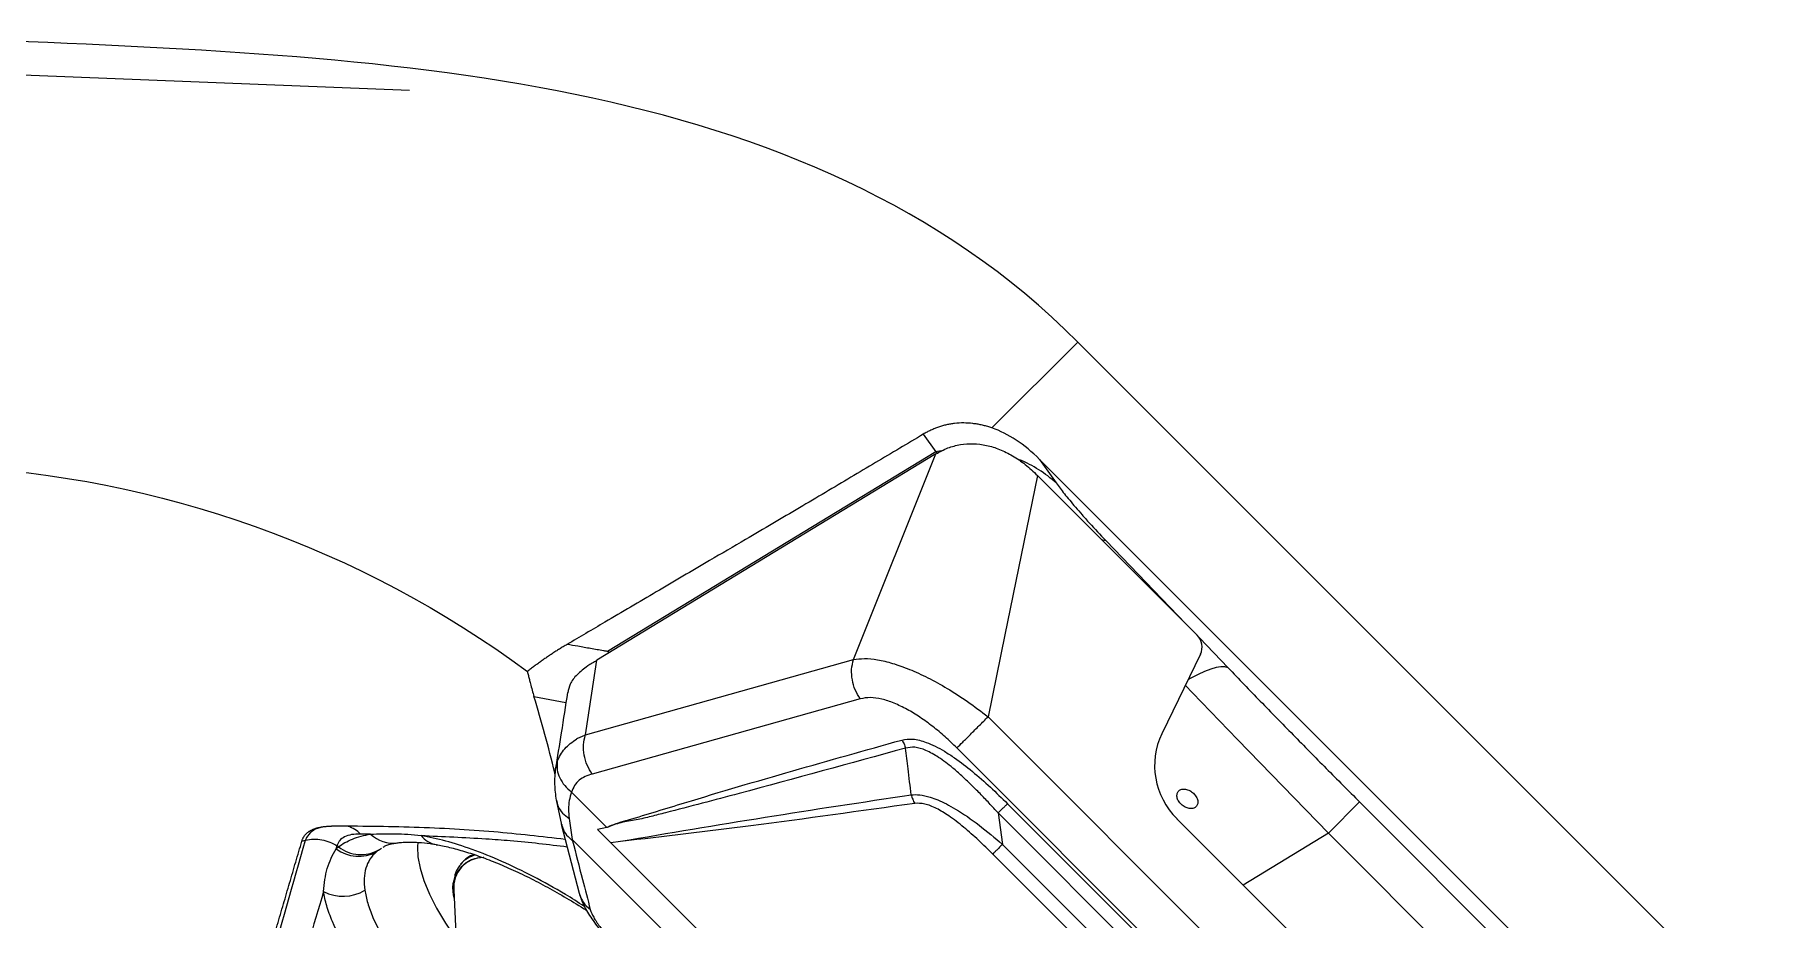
# Model space of a CAD drawing. Extents: x 527 to 611, y 788 to 934.
# Drawn here: x 593.28 to 604.59, y 878.96 to 884.75 of the extents above; entities that cross this region are included whole.
import ezdxf

# ---------------------------------------------------------------- set-up
doc = ezdxf.new("R2010")
doc.units = 0
doc.header["$MEASUREMENT"] = 0
doc.layers.add('1', color=4, linetype='Continuous')
doc.layers.add('GEOMETRY', color=4, linetype='Continuous', lineweight=25)

# ---------------------------------------------------------------- blocks, each defined once
blk = doc.blocks.new('2026_FLASH')
at = {"layer": 'GEOMETRY'}
for p, q in [((55.85, 81.586), (68.656, 81.076)), ((73.035, 79.427), (72.472, 78.864)), ((79.427, 73.035), (73.035, 79.427)), ((72.022, 78.823), (72.103, 78.708)), ((72.14, 78.714), (72.103, 78.708)), ((72.105, 78.694), (69.883, 77.342)), ((72.103, 78.708), (69.953, 77.4)), ((71.564, 77.347), (72.105, 78.694)), ((72.784, 78.658), (78.658, 72.784)), ((72.784, 78.658), (72.893, 78.504)), ((72.77, 78.553), (72.556, 77.508)), ((73.816, 77.507), (72.77, 78.553)), ((73.219, 78.125), (73.741, 77.582)), ((72.556, 77.508), (72.446, 76.972)), ((73.831, 77.489), (74.019, 77.293)), ((69.953, 77.4), (69.971, 77.396)), ((73.838, 77.382), (73.585, 76.86)), ((69.808, 76.853), (71.564, 77.347)), ((69.812, 76.882), (69.883, 77.342)), ((69.471, 77.105), (69.68, 77.065)), ((71.609, 77.09), (69.853, 76.597)), ((72.446, 76.972), (76.972, 72.446)), ((69.808, 76.853), (69.812, 76.882)), ((69.612, 76.628), (69.623, 76.679)), ((76.768, 72.242), (72.242, 76.768)), ((69.717, 76.479), (69.948, 76.248)), ((69.617, 76.428), (69.652, 76.265)), ((76.342, 72.512), (72.512, 76.342)), ((72.512, 76.342), (72.541, 76.136)), ((72.574, 76.403), (76.403, 72.574)), ((74.881, 76.414), (74.676, 76.21)), ((74.881, 76.414), (76.414, 74.881)), ((69.65, 76.269), (69.767, 75.816)), ((69.701, 76.306), (69.722, 76.168)), ((69.948, 76.248), (69.888, 76.233)), ((69.888, 76.233), (69.975, 76.147)), ((69.95, 76.249), (69.948, 76.248)), ((76.304, 73.685), (73.684, 76.304)), ((67.95, 76.158), (67.975, 76.164)), ((68.175, 76.108), (68.181, 76.126)), ((68.19, 76.12), (68.181, 76.126)), ((68.452, 76.099), (68.472, 76.111)), ((68.483, 76.119), (68.491, 76.123)), ((69.722, 76.168), (69.724, 76.166)), ((69.724, 76.166), (76.166, 69.724)), ((70.038, 76.156), (69.975, 76.147)), ((69.975, 76.147), (76.147, 69.975)), ((72.541, 76.136), (76.136, 72.541)), ((74.676, 76.21), (74.118, 75.87)), ((74.676, 76.21), (76.21, 74.676)), ((68.998, 76.016), (68.99, 76.006)), ((68.99, 76.006), (68.992, 76.007)), ((76.073, 72.477), (72.477, 76.073)), ((68.946, 75.837), (68.965, 75.411))]:
    blk.add_line(p, q, dxfattribs=at)
at = {"layer": 'GEOMETRY', "flags": 128}
for points in [[(73.219, 78.125), (73.198, 78.13), (73.192, 78.131)], [(74.019, 77.293), (73.998, 77.299), (73.972, 77.299), (73.941, 77.294), (73.905, 77.284), (73.865, 77.269), (73.822, 77.249), (73.774, 77.224), (73.756, 77.214)], [(73.739, 77.177), (73.785, 77.129), (74.08, 76.824), (74.377, 76.517), (74.676, 76.21), (74.676, 76.21), (74.676, 76.21)], [(68.084, 76.249), (68.037, 76.235), (68.004, 76.212), (67.981, 76.181), (67.975, 76.164), (67.975, 76.164), (67.975, 76.164)], [(68.711, 76.15), (68.708, 76.121), (68.711, 76.054), (68.725, 75.98), (68.75, 75.899), (68.787, 75.811), (68.833, 75.718), (68.891, 75.62), (68.958, 75.518), (68.96, 75.514)]]:
    blk.add_lwpolyline(points, dxfattribs=at)
at = {"layer": 'GEOMETRY'}
for centre, radius, start, end in [((72.336, 77.893), 0.826, 47.6801, 67.3955), ((68.192, 76.065), 0.199, 44.1517, 72.1278), ((68.322, 76.301), 0.243, 232.7553, 298.7632), ((68.546, 76.352), 0.208, 225.7125, 277.9294), ((68.86, 76.297), 0.165, 218.5228, 259.6278), ((69.141, 75.847), 0.203, 90.0261, 198.4565), ((69.139, 75.856), 0.194, 90.0941, 185.5027), ((69.139, 75.856), 0.194, 89.1386, 185.6004), ((69.134, 75.882), 0.19, 103.6597, 138.6572), ((69.138, 75.897), 0.183, 108.8176, 139.7958), ((68.221, 76.067), 0.271, 241.7837, 301.6536), ((69.957, 75.867), 0.196, 195.0807, 233.4969)]:
    blk.add_arc(centre, radius, start, end, dxfattribs=at)
for centre, major_axis, ratio, start_param, end_param in [((72.436, 77.45), (-0.221, 1.44), 0.581848, 5.612669, 5.984135), ((73.751, 77.434), (-0.0402, 0.0965), 0.922127, 3.825094, 5.132118), ((74.04, 76.642), (0.467, -0.193), 0.965219, 3.0831, 4.305991)]:
    blk.add_ellipse(centre, major_axis=major_axis, ratio=ratio, start_param=start_param, end_param=end_param, dxfattribs=at)
for points in [[(73.035, 79.427), (71.24, 81.222), (68.462, 81.295), (65.782, 81.41)], [(73.035, 79.427), (71.24, 81.222), (68.462, 81.295), (65.782, 81.41)], [(65.65, 78.612), (67.022, 78.548), (68.336, 78.076), (69.428, 77.269)], [(71.609, 77.09), (71.597, 77.109), (71.573, 77.147), (71.555, 77.214), (71.549, 77.283), (71.559, 77.326), (71.564, 77.347)], [(72.242, 76.768), (72.254, 76.78), (72.278, 76.804), (72.33, 76.856), (72.389, 76.915), (72.427, 76.953), (72.446, 76.972)], [(69.853, 76.597), (69.841, 76.616), (69.817, 76.654), (69.798, 76.721), (69.793, 76.79), (69.803, 76.832), (69.808, 76.853)], [(72.574, 76.403), (72.57, 76.399), (72.563, 76.392), (72.548, 76.377), (72.531, 76.36), (72.519, 76.348), (72.512, 76.342)], [(68.175, 76.108), (68.18, 76.112), (68.185, 76.116), (68.19, 76.12)], [(68.401, 76.203), (68.379, 76.203), (68.357, 76.204), (68.335, 76.204)], [(72.541, 76.136), (72.534, 76.13), (72.521, 76.117), (72.503, 76.099), (72.488, 76.084), (72.481, 76.076), (72.477, 76.073)], [(68.452, 76.099), (68.448, 76.095), (68.443, 76.092), (68.439, 76.088)]]:
    blk.add_open_spline(points, degree=3, dxfattribs=at)
for points, knots in [([(72.022, 78.823), (71.97, 78.792), (71.866, 78.73), (71.708, 78.636), (71.546, 78.54), (71.38, 78.441), (71.209, 78.34), (71.035, 78.238), (70.839, 78.122), (70.584, 77.973), (70.277, 77.792), (69.965, 77.609), (69.77, 77.494), (69.687, 77.446)], [0, 0, 0, 0, 0.0665987, 0.1348072, 0.2046256, 0.2760539, 0.3490923, 0.423741, 0.5, 0.6006736, 0.749984, 0.8937774, 1, 1, 1, 1]), ([(72.472, 78.864), (72.467, 78.865), (72.458, 78.869), (72.444, 78.873), (72.43, 78.877), (72.416, 78.881), (72.402, 78.884), (72.388, 78.887), (72.374, 78.889), (72.361, 78.891), (72.331, 78.895), (72.286, 78.898), (72.237, 78.895), (72.2, 78.89), (72.174, 78.885), (72.148, 78.878), (72.122, 78.87), (72.096, 78.86), (72.071, 78.849), (72.046, 78.837), (72.03, 78.828), (72.022, 78.823)], [0, 0, 0, 0, 0.027777, 0.055524, 0.083253, 0.110977, 0.138707, 0.166454, 0.194231, 0.222049, 0.24992, 0.373427, 0.499793, 0.558306, 0.617824, 0.678422, 0.740173, 0.803144, 0.867399, 0.932999, 1, 1, 1, 1]), ([(72.105, 78.694), (72.13, 78.708), (72.18, 78.735), (72.263, 78.757), (72.348, 78.763), (72.435, 78.753), (72.522, 78.726), (72.608, 78.683), (72.693, 78.626), (72.744, 78.578), (72.77, 78.553)], [0, 0, 0, 0, 0.141313, 0.273868, 0.398783, 0.51844, 0.635542, 0.752967, 0.873573, 1, 1, 1, 1]), ([(72.103, 78.708), (72.103, 78.708), (72.107, 78.705), (72.112, 78.702), (72.116, 78.7)], [0, 0, 0, 0, 0.000095, 1, 1, 1, 1]), ([(72.893, 78.504), (72.908, 78.483), (72.926, 78.459), (72.957, 78.419), (72.969, 78.405), (72.993, 78.376), (73.005, 78.36), (73.033, 78.329), (73.047, 78.312), (73.07, 78.286), (73.078, 78.277), (73.094, 78.259), (73.102, 78.25), (73.144, 78.204), (73.18, 78.165), (73.219, 78.125)], [0, 0, 0, 0, 0.25, 0.25, 0.375, 0.375, 0.5, 0.5, 0.625, 0.625, 0.6875, 0.6875, 0.75, 0.75, 1, 1, 1, 1]), ([(69.687, 77.446), (69.679, 77.441), (69.662, 77.431), (69.638, 77.416), (69.614, 77.401), (69.589, 77.385), (69.566, 77.369), (69.542, 77.353), (69.519, 77.336), (69.495, 77.32), (69.473, 77.303), (69.45, 77.286), (69.436, 77.275), (69.428, 77.269)], [0, 0, 0, 0, 0.090324, 0.181194, 0.272469, 0.364002, 0.455646, 0.547254, 0.638694, 0.72983, 0.820522, 0.910624, 1, 1, 1, 1]), ([(69.953, 77.4), (69.951, 77.4), (69.942, 77.402), (69.905, 77.408), (69.842, 77.419), (69.763, 77.433), (69.711, 77.442), (69.687, 77.446)], [0.93488762, 0.93488762, 0.93488762, 0.93488762, 0.93554688, 0.9375, 0.9453125, 0.953125, 0.95984785, 0.95984785, 0.95984785, 0.95984785]), ([(71.564, 77.347), (71.587, 77.35), (71.635, 77.356), (71.722, 77.348), (71.821, 77.324), (71.932, 77.284), (72.053, 77.229), (72.181, 77.158), (72.315, 77.073), (72.402, 77.006), (72.446, 76.972)], [0, 0, 0, 0, 0.106091, 0.216747, 0.332036, 0.452511, 0.57882, 0.711898, 0.852403, 1, 1, 1, 1]), ([(69.428, 77.269), (69.43, 77.26), (69.434, 77.243), (69.441, 77.216), (69.449, 77.184), (69.459, 77.147), (69.467, 77.119), (69.471, 77.105)], [0, 0, 0, 0, 0.166169, 0.332922, 0.50002, 0.758199, 1, 1, 1, 1]), ([(69.823, 77.305), (69.799, 77.286), (69.749, 77.249), (69.705, 77.189), (69.696, 77.148), (69.692, 77.129)], [0, 0, 0, 0, 0.345479, 0.693373, 1, 1, 1, 1]), ([(69.883, 77.342), (69.873, 77.336), (69.853, 77.324), (69.833, 77.311), (69.823, 77.305)], [0, 0, 0, 0, 0.499338, 1, 1, 1, 1]), ([(74.019, 77.293), (74.089, 77.22), (74.159, 77.147), (74.301, 77.001), (74.373, 76.928), (74.517, 76.781), (74.589, 76.707), (74.735, 76.561), (74.807, 76.488), (74.881, 76.414)], [0, 0, 0, 0, 0.25, 0.25, 0.5, 0.5, 0.75, 0.75, 1, 1, 1, 1]), ([(69.691, 77.132), (69.677, 77.044), (69.651, 76.876), (69.624, 76.708), (69.611, 76.628)], [0, 0, 0, 0, 0.524392, 1, 1, 1, 1]), ([(69.61, 76.595), (69.609, 76.598), (69.588, 76.686), (69.543, 76.857), (69.495, 77.023), (69.471, 77.105)], [0, 0, 0, 0, 0.021541, 0.512113, 1, 1, 1, 1]), ([(72.242, 76.768), (72.216, 76.793), (72.166, 76.842), (72.084, 76.909), (72.001, 76.97), (71.916, 77.022), (71.831, 77.063), (71.749, 77.09), (71.673, 77.102), (71.63, 77.094), (71.609, 77.09)], [0, 0, 0, 0, 0.126547, 0.249919, 0.377175, 0.499718, 0.627528, 0.749863, 0.875036, 1, 1, 1, 1]), ([(69.623, 76.679), (69.637, 76.708), (69.666, 76.768), (69.722, 76.807), (69.75, 76.826)], [0, 0, 0, 0, 0.504499, 1, 1, 1, 1]), ([(69.749, 76.828), (69.758, 76.832), (69.777, 76.841), (69.798, 76.849), (69.808, 76.853)], [0, 0, 0, 0, 0.498796, 1, 1, 1, 1]), ([(69.95, 76.249), (69.954, 76.251), (69.998, 76.271), (70.171, 76.32), (70.803, 76.517), (71.404, 76.686), (71.881, 76.82)], [0, 0, 0, 0, 0.007721, 0.074655, 0.266185, 1, 1, 1, 1]), ([(71.881, 76.82), (71.904, 76.824), (71.939, 76.83), (71.996, 76.819), (72.045, 76.804), (72.1, 76.78), (72.162, 76.746), (72.245, 76.692), (72.346, 76.614), (72.462, 76.512), (72.536, 76.439), (72.574, 76.403)], [0, 0, 0, 0, 0.125242, 0.186962, 0.250585, 0.328395, 0.41141, 0.501036, 0.662351, 0.831997, 1, 1, 1, 1]), ([(71.881, 76.82), (71.886, 76.812), (71.897, 76.795), (71.902, 76.776), (71.905, 76.767)], [0, 0, 0, 0, 0.5, 1, 1, 1, 1]), ([(69.623, 76.679), (69.622, 76.661), (69.62, 76.625), (69.638, 76.571), (69.67, 76.52), (69.701, 76.493), (69.717, 76.479)], [0, 0, 0, 0, 0.245715, 0.499928, 0.754179, 1, 1, 1, 1]), ([(71.905, 76.767), (71.542, 76.667), (71.019, 76.523), (70.462, 76.376), (70.238, 76.319), (70.142, 76.295), (70.039, 76.282), (69.98, 76.259), (69.951, 76.247)], [0, 0, 0, 0, 0.559957, 0.806347, 0.854751, 0.903289, 0.952043, 1, 1, 1, 1]), ([(72.512, 76.342), (72.493, 76.363), (72.454, 76.406), (72.394, 76.469), (72.334, 76.528), (72.275, 76.585), (72.205, 76.646), (72.126, 76.707), (72.041, 76.754), (71.964, 76.778), (71.925, 76.77), (71.905, 76.767)], [0, 0, 0, 0, 0.103598, 0.206282, 0.307061, 0.405061, 0.499574, 0.643355, 0.769755, 0.885319, 1, 1, 1, 1]), ([(71.943, 76.461), (71.936, 76.518), (71.923, 76.62), (71.911, 76.722), (71.905, 76.767)], [0, 0, 0, 0, 0.559389, 1, 1, 1, 1]), ([(69.612, 76.633), (69.608, 76.598), (69.602, 76.532), (69.612, 76.461), (69.616, 76.427)], [0, 0, 0, 0, 0.518316, 1, 1, 1, 1]), ([(69.853, 76.597), (69.837, 76.592), (69.806, 76.582), (69.766, 76.558), (69.735, 76.524), (69.723, 76.494), (69.717, 76.479)], [0, 0, 0, 0, 0.2497872, 0.4992959, 0.7491245, 1, 1, 1, 1]), ([(69.717, 76.479), (69.711, 76.461), (69.7, 76.425), (69.696, 76.366), (69.699, 76.327), (69.701, 76.306)], [0, 0, 0, 0, 0.329137, 0.650204, 1, 1, 1, 1]), ([(69.717, 76.479), (69.717, 76.479), (69.717, 76.479), (69.717, 76.479), (69.717, 76.479)], [0, 0, 0, 0, 0.560067, 1, 1, 1, 1]), ([(70.037, 76.157), (70.353, 76.21), (70.983, 76.317), (71.623, 76.413), (71.943, 76.461)], [0, 0, 0, 0, 0.500104, 1, 1, 1, 1]), ([(71.943, 76.461), (71.961, 76.462), (71.998, 76.464), (72.059, 76.449), (72.118, 76.428), (72.174, 76.401), (72.265, 76.351), (72.391, 76.263), (72.49, 76.179), (72.541, 76.136)], [0, 0, 0, 0, 0.114828, 0.233664, 0.317348, 0.406089, 0.500977, 0.744712, 1, 1, 1, 1]), ([(71.943, 76.461), (71.946, 76.451), (71.951, 76.431), (71.961, 76.414), (71.966, 76.405)], [0, 0, 0, 0, 0.5000001, 1, 1, 1, 1]), ([(73.688, 76.433), (73.691, 76.425), (73.701, 76.408), (73.724, 76.387), (73.75, 76.373), (73.777, 76.369), (73.801, 76.374), (73.816, 76.389), (73.823, 76.41), (73.818, 76.436), (73.803, 76.461), (73.781, 76.482), (73.754, 76.496), (73.727, 76.5), (73.704, 76.495), (73.688, 76.48), (73.682, 76.459), (73.685, 76.442), (73.688, 76.433)], [0, 0, 0, 0, 0.062535, 0.125017, 0.187469, 0.249916, 0.312386, 0.37491, 0.437455, 0.499943, 0.5624, 0.624852, 0.687321, 0.749833, 0.812379, 0.87487, 0.937328, 1, 1, 1, 1]), ([(69.618, 76.427), (69.621, 76.413), (69.627, 76.382), (69.656, 76.339), (69.686, 76.317), (69.701, 76.306)], [0, 0, 0, 0, 0.298616, 0.655178, 1, 1, 1, 1]), ([(71.966, 76.405), (71.609, 76.355), (70.971, 76.264), (70.324, 76.188), (70.038, 76.155)], [0, 0, 0, 0, 0.560011, 1, 1, 1, 1]), ([(72.477, 76.073), (72.446, 76.103), (72.385, 76.164), (72.288, 76.249), (72.196, 76.321), (72.108, 76.374), (72.029, 76.406), (71.987, 76.406), (71.966, 76.405)], [0, 0, 0, 0, 0.187072, 0.373689, 0.559995, 0.705553, 0.85283, 1, 1, 1, 1]), ([(67.95, 76.158), (67.951, 76.16), (67.952, 76.164), (67.954, 76.17), (67.957, 76.175), (67.959, 76.181), (67.963, 76.186), (67.966, 76.191), (67.97, 76.196), (67.974, 76.201), (67.978, 76.205), (67.983, 76.21), (67.988, 76.214), (67.993, 76.218), (67.999, 76.222), (68.004, 76.225), (68.01, 76.229), (68.017, 76.232), (68.024, 76.235), (68.031, 76.238), (68.038, 76.24), (68.045, 76.243), (68.053, 76.245), (68.061, 76.247), (68.069, 76.249), (68.078, 76.251), (68.087, 76.252), (68.096, 76.253), (68.105, 76.254), (68.115, 76.255), (68.124, 76.256), (68.134, 76.256), (68.141, 76.256), (68.145, 76.256)], [0, 0, 0, 0, 0.0322985, 0.0645834, 0.0968571, 0.1291219, 0.1613797, 0.1936321, 0.2258807, 0.2581268, 0.2903715, 0.3226158, 0.3548602, 0.3871056, 0.4193523, 0.4516007, 0.4838509, 0.5161031, 0.5483572, 0.5806132, 0.6128709, 0.6451301, 0.6773906, 0.709652, 0.7419141, 0.7741765, 0.8064389, 0.838701, 0.8709626, 0.9032234, 0.9354833, 0.9677421, 1, 1, 1, 1]), ([(69.676, 76.169), (69.521, 76.187), (69.201, 76.223), (68.69, 76.252), (68.327, 76.255), (68.145, 76.256)], [0, 0, 0, 0, 0.319577, 0.659793, 1, 1, 1, 1]), ([(69.653, 76.267), (69.655, 76.259), (69.66, 76.234), (69.683, 76.196), (69.71, 76.172), (69.724, 76.16)], [0, 0, 0, 0, 0.18773, 0.594077, 1, 1, 1, 1]), ([(66.523, 71.91), (66.534, 71.937), (66.555, 71.991), (66.587, 72.071), (66.619, 72.152), (66.651, 72.232), (66.682, 72.312), (66.713, 72.391), (66.744, 72.47), (66.774, 72.549), (66.804, 72.628), (66.833, 72.706), (66.862, 72.784), (66.891, 72.861), (66.919, 72.938), (66.947, 73.015), (66.975, 73.091), (67.003, 73.167), (67.03, 73.243), (67.056, 73.318), (67.083, 73.393), (67.109, 73.468), (67.134, 73.542), (67.16, 73.617), (67.185, 73.69), (67.21, 73.764), (67.235, 73.837), (67.259, 73.91), (67.283, 73.983), (67.307, 74.056), (67.331, 74.128), (67.354, 74.2), (67.378, 74.272), (67.401, 74.344), (67.423, 74.415), (67.446, 74.487), (67.469, 74.558), (67.491, 74.629), (67.513, 74.7), (67.535, 74.77), (67.557, 74.841), (67.579, 74.911), (67.6, 74.981), (67.622, 75.051), (67.643, 75.121), (67.664, 75.191), (67.685, 75.261), (67.706, 75.33), (67.727, 75.4), (67.748, 75.469), (67.769, 75.539), (67.789, 75.608), (67.81, 75.677), (67.83, 75.746), (67.85, 75.815), (67.87, 75.883), (67.89, 75.952), (67.91, 76.021), (67.93, 76.089), (67.944, 76.135), (67.95, 76.158)], [0, 0, 0, 0, 0.017238, 0.034477, 0.051716, 0.068956, 0.086196, 0.103437, 0.120678, 0.137921, 0.155163, 0.172406, 0.189649, 0.206892, 0.224134, 0.241377, 0.258619, 0.275862, 0.293104, 0.310345, 0.327587, 0.344828, 0.36207, 0.379311, 0.396551, 0.413792, 0.431033, 0.448274, 0.465514, 0.482755, 0.499995, 0.517236, 0.534476, 0.551717, 0.568958, 0.586199, 0.603441, 0.620682, 0.637923, 0.655165, 0.672407, 0.689648, 0.70689, 0.724131, 0.741373, 0.758615, 0.775856, 0.793098, 0.810339, 0.827581, 0.844823, 0.862064, 0.879306, 0.896548, 0.91379, 0.931032, 0.948274, 0.965516, 0.982758, 1, 1, 1, 1]), ([(66.815, 72.547), (66.877, 72.712), (66.937, 72.874), (67.051, 73.193), (67.107, 73.35), (67.266, 73.817), (67.364, 74.12), (67.504, 74.567), (67.55, 74.715), (67.639, 75.009), (67.682, 75.155), (67.811, 75.591), (67.894, 75.879), (67.975, 76.164)], [0, 0, 0, 0, 0.125, 0.125, 0.25, 0.25, 0.5, 0.5, 0.625, 0.625, 0.75, 0.75, 1, 1, 1, 1]), ([(67.975, 76.164), (68.009, 76.172), (68.046, 76.173), (68.116, 76.16), (68.151, 76.146), (68.181, 76.126)], [0, 0, 0, 0, 0.5, 0.5, 1, 1, 1, 1]), ([(68.093, 75.828), (68.094, 75.855), (68.097, 75.881), (68.105, 75.931), (68.11, 75.955), (68.124, 76.002), (68.132, 76.024), (68.152, 76.067), (68.163, 76.088), (68.175, 76.108)], [0, 0, 0, 0, 0.25, 0.25, 0.5, 0.5, 0.75, 0.75, 1, 1, 1, 1]), ([(68.335, 76.204), (68.313, 76.205), (68.294, 76.203), (68.259, 76.197), (68.243, 76.192), (68.217, 76.179), (68.206, 76.17), (68.193, 76.156), (68.19, 76.15), (68.186, 76.142), (68.184, 76.139), (68.182, 76.132), (68.181, 76.129), (68.18, 76.126)], [0, 0, 0, 0, 0.25, 0.25, 0.5, 0.5, 0.75, 0.75, 0.875, 0.875, 0.9375, 0.9375, 1, 1, 1, 1]), ([(68.19, 76.12), (68.216, 76.14), (68.246, 76.157), (68.317, 76.185), (68.357, 76.196), (68.401, 76.203)], [0, 0, 0, 0, 0.5, 0.5, 1, 1, 1, 1]), ([(68.19, 76.12), (68.209, 76.105), (68.23, 76.094), (68.274, 76.077), (68.297, 76.072), (68.343, 76.068), (68.366, 76.07), (68.411, 76.079), (68.432, 76.088), (68.452, 76.099)], [0, 0, 0, 0, 0.25, 0.25, 0.5, 0.5, 0.75, 0.75, 1, 1, 1, 1]), ([(68.401, 76.203), (68.452, 76.206), (68.506, 76.207), (68.616, 76.205), (68.673, 76.201), (68.731, 76.195)], [0, 0, 0, 0, 0.5, 0.5, 1, 1, 1, 1]), ([(68.491, 76.123), (68.491, 76.124), (68.495, 76.126), (68.512, 76.133), (68.539, 76.141), (68.565, 76.145), (68.575, 76.146)], [0, 0, 0, 0, 0.036278, 0.390847, 0.766648, 1, 1, 1, 1]), ([(68.575, 76.146), (68.584, 76.147), (68.606, 76.15), (68.653, 76.152), (68.717, 76.15), (68.778, 76.145), (68.818, 76.138), (68.832, 76.135)], [0, 0, 0, 0, 0.150836, 0.375898, 0.615944, 0.863779, 1, 1, 1, 1]), ([(68.731, 76.195), (68.874, 76.188), (69.071, 76.18), (69.392, 76.157), (69.566, 76.136), (69.689, 76.121)], [0, 0, 0, 0, 0.4332426, 0.5988233, 1, 1, 1, 1]), ([(69.801, 75.73), (69.76, 75.757), (69.647, 75.829), (69.465, 75.928), (69.26, 76.028), (69.068, 76.105), (68.89, 76.162), (68.784, 76.184), (68.731, 76.195)], [0, 0, 0, 0, 0.107215, 0.290815, 0.475012, 0.658609, 0.829306, 1, 1, 1, 1]), ([(68.83, 76.134), (68.844, 76.132), (68.886, 76.125), (68.966, 76.105), (69.067, 76.075), (69.176, 76.036), (69.29, 75.989), (69.408, 75.935), (69.529, 75.873), (69.653, 75.803), (69.75, 75.746), (69.805, 75.711), (69.818, 75.703)], [0, 0, 0, 0, 0.0547836, 0.1656983, 0.278398, 0.3924563, 0.5073856, 0.6226396, 0.736328, 0.8503467, 0.9663605, 1, 1, 1, 1]), ([(69.724, 76.166), (69.724, 76.165), (69.725, 76.164), (69.726, 76.163), (69.726, 76.162), (69.726, 76.161), (69.726, 76.159), (69.724, 76.159), (69.724, 76.16)], [0, 0, 0, 0, 0.106751, 0.213208, 0.330979, 0.468841, 0.737254, 1, 1, 1, 1]), ([(69.724, 76.16), (69.745, 76.075), (69.784, 75.925), (69.823, 75.775), (69.84, 75.709)], [0, 0, 0, 0, 0.56, 1, 1, 1, 1]), ([(68.439, 76.088), (68.423, 76.074), (68.408, 76.057), (68.385, 76.021), (68.376, 76.002), (68.363, 75.96), (68.36, 75.937), (68.358, 75.889), (68.359, 75.864), (68.363, 75.836)], [0, 0, 0, 0, 0.25, 0.25, 0.5, 0.5, 0.75, 0.75, 1, 1, 1, 1]), ([(68.993, 76.007), (68.987, 75.999), (68.969, 75.978), (68.956, 75.951), (68.952, 75.931), (68.952, 75.928)], [0, 0, 0, 0, 0.352333, 0.910701, 1, 1, 1, 1]), ([(68.093, 75.828), (68.026, 75.602), (67.957, 75.373), (67.815, 74.913), (67.743, 74.681), (67.667, 74.446)], [0, 0, 0, 0, 0.5, 0.5, 1, 1, 1, 1]), ([(71.839, 73.157), (71.838, 73.156), (71.838, 73.155), (71.836, 73.152), (71.834, 73.148), (71.83, 73.14), (71.825, 73.133), (71.816, 73.119), (71.809, 73.111), (71.788, 73.087), (71.771, 73.074), (71.713, 73.04), (71.666, 73.027), (71.596, 73.021), (71.581, 73.02), (71.55, 73.021), (71.535, 73.021), (71.486, 73.025), (71.452, 73.029), (71.38, 73.043), (71.342, 73.052), (71.282, 73.069), (71.262, 73.075), (71.22, 73.089), (71.199, 73.096), (71.09, 73.135), (70.998, 73.174), (70.852, 73.244), (70.802, 73.27), (70.725, 73.31), (70.699, 73.324), (70.647, 73.353), (70.62, 73.368), (70.487, 73.444), (70.378, 73.511), (70.211, 73.619), (70.155, 73.657), (70.07, 73.715), (70.041, 73.735), (69.984, 73.775), (69.955, 73.795), (69.813, 73.897), (69.701, 73.981), (69.533, 74.112), (69.478, 74.157), (69.395, 74.225), (69.368, 74.247), (69.313, 74.293), (69.287, 74.316), (69.154, 74.429), (69.052, 74.521), (68.931, 74.636), (68.907, 74.659), (68.859, 74.705), (68.836, 74.729), (68.767, 74.798), (68.723, 74.844), (68.596, 74.979), (68.52, 75.067), (68.433, 75.176), (68.417, 75.197), (68.384, 75.24), (68.369, 75.261), (68.324, 75.324), (68.296, 75.365), (68.221, 75.484), (68.181, 75.56), (68.143, 75.649), (68.136, 75.667), (68.124, 75.701), (68.118, 75.718), (68.104, 75.767), (68.097, 75.799), (68.093, 75.828)], [0, 0, 0, 0, 0.001953, 0.001953, 0.003906, 0.007813, 0.015625, 0.015625, 0.03125, 0.03125, 0.0625, 0.0625, 0.125, 0.125, 0.140625, 0.140625, 0.15625, 0.15625, 0.1875, 0.1875, 0.21875, 0.21875, 0.234375, 0.234375, 0.25, 0.25, 0.3125, 0.3125, 0.34375, 0.34375, 0.359375, 0.359375, 0.375, 0.375, 0.4375, 0.4375, 0.46875, 0.46875, 0.484375, 0.484375, 0.5, 0.5, 0.5625, 0.5625, 0.59375, 0.59375, 0.609375, 0.609375, 0.625, 0.625, 0.6875, 0.6875, 0.703125, 0.703125, 0.71875, 0.71875, 0.75, 0.75, 0.8125, 0.8125, 0.828125, 0.828125, 0.84375, 0.84375, 0.875, 0.875, 0.9375, 0.9375, 0.953125, 0.953125, 0.96875, 0.96875, 1, 1, 1, 1]), ([(68.363, 75.836), (68.367, 75.81), (68.373, 75.781), (68.386, 75.737), (68.391, 75.721), (68.403, 75.69), (68.409, 75.674), (68.443, 75.594), (68.481, 75.526), (68.55, 75.418), (68.575, 75.381), (68.616, 75.324), (68.631, 75.305), (68.66, 75.266), (68.676, 75.247), (68.755, 75.149), (68.825, 75.069), (68.941, 74.947), (68.981, 74.906), (69.044, 74.844), (69.065, 74.823), (69.109, 74.781), (69.131, 74.761), (69.241, 74.657), (69.334, 74.574), (69.454, 74.472), (69.479, 74.451), (69.528, 74.41), (69.553, 74.39), (69.628, 74.329), (69.678, 74.288), (69.83, 74.17), (69.932, 74.094), (70.061, 74.002), (70.086, 73.983), (70.138, 73.947), (70.164, 73.929), (70.241, 73.877), (70.292, 73.843), (70.443, 73.744), (70.541, 73.683), (70.662, 73.614), (70.686, 73.6), (70.733, 73.573), (70.757, 73.56), (70.826, 73.523), (70.872, 73.5), (71.004, 73.435), (71.087, 73.399), (71.186, 73.362), (71.205, 73.355), (71.243, 73.343), (71.261, 73.337), (71.315, 73.321), (71.35, 73.312), (71.415, 73.299), (71.446, 73.295), (71.49, 73.291), (71.504, 73.29), (71.532, 73.29), (71.545, 73.29), (71.609, 73.294), (71.652, 73.306), (71.721, 73.346), (71.748, 73.374), (71.766, 73.411)], [0, 0, 0, 0, 0.03125, 0.03125, 0.046875, 0.046875, 0.0625, 0.0625, 0.125, 0.125, 0.15625, 0.15625, 0.171875, 0.171875, 0.1875, 0.1875, 0.25, 0.25, 0.28125, 0.28125, 0.296875, 0.296875, 0.3125, 0.3125, 0.375, 0.375, 0.390625, 0.390625, 0.40625, 0.40625, 0.4375, 0.4375, 0.5, 0.5, 0.515625, 0.515625, 0.53125, 0.53125, 0.5625, 0.5625, 0.625, 0.625, 0.640625, 0.640625, 0.65625, 0.65625, 0.6875, 0.6875, 0.75, 0.75, 0.765625, 0.765625, 0.78125, 0.78125, 0.8125, 0.8125, 0.84375, 0.84375, 0.859375, 0.859375, 0.875, 0.875, 0.9375, 0.9375, 1, 1, 1, 1]), ([(69.767, 75.816), (69.776, 75.79), (69.794, 75.736), (69.849, 75.647), (69.92, 75.554), (69.977, 75.494), (70.007, 75.463)], [0, 0, 0, 0, 0.236071, 0.477194, 0.731996, 1, 1, 1, 1]), ([(69.84, 75.709), (69.846, 75.693), (69.858, 75.661), (69.901, 75.598), (69.953, 75.534), (69.993, 75.492), (70.014, 75.47)], [0, 0, 0, 0, 0.249073, 0.499064, 0.745848, 1, 1, 1, 1])]:
    blk.add_open_spline(points, degree=3, knots=knots, dxfattribs=at)

msp = doc.modelspace()

# ---------------------------------------------------------------- block references
at = {"layer": '1'}
msp.add_blockref('2026_FLASH', (527.079, 803.314), dxfattribs=at)

doc.saveas('drawing.dxf')
